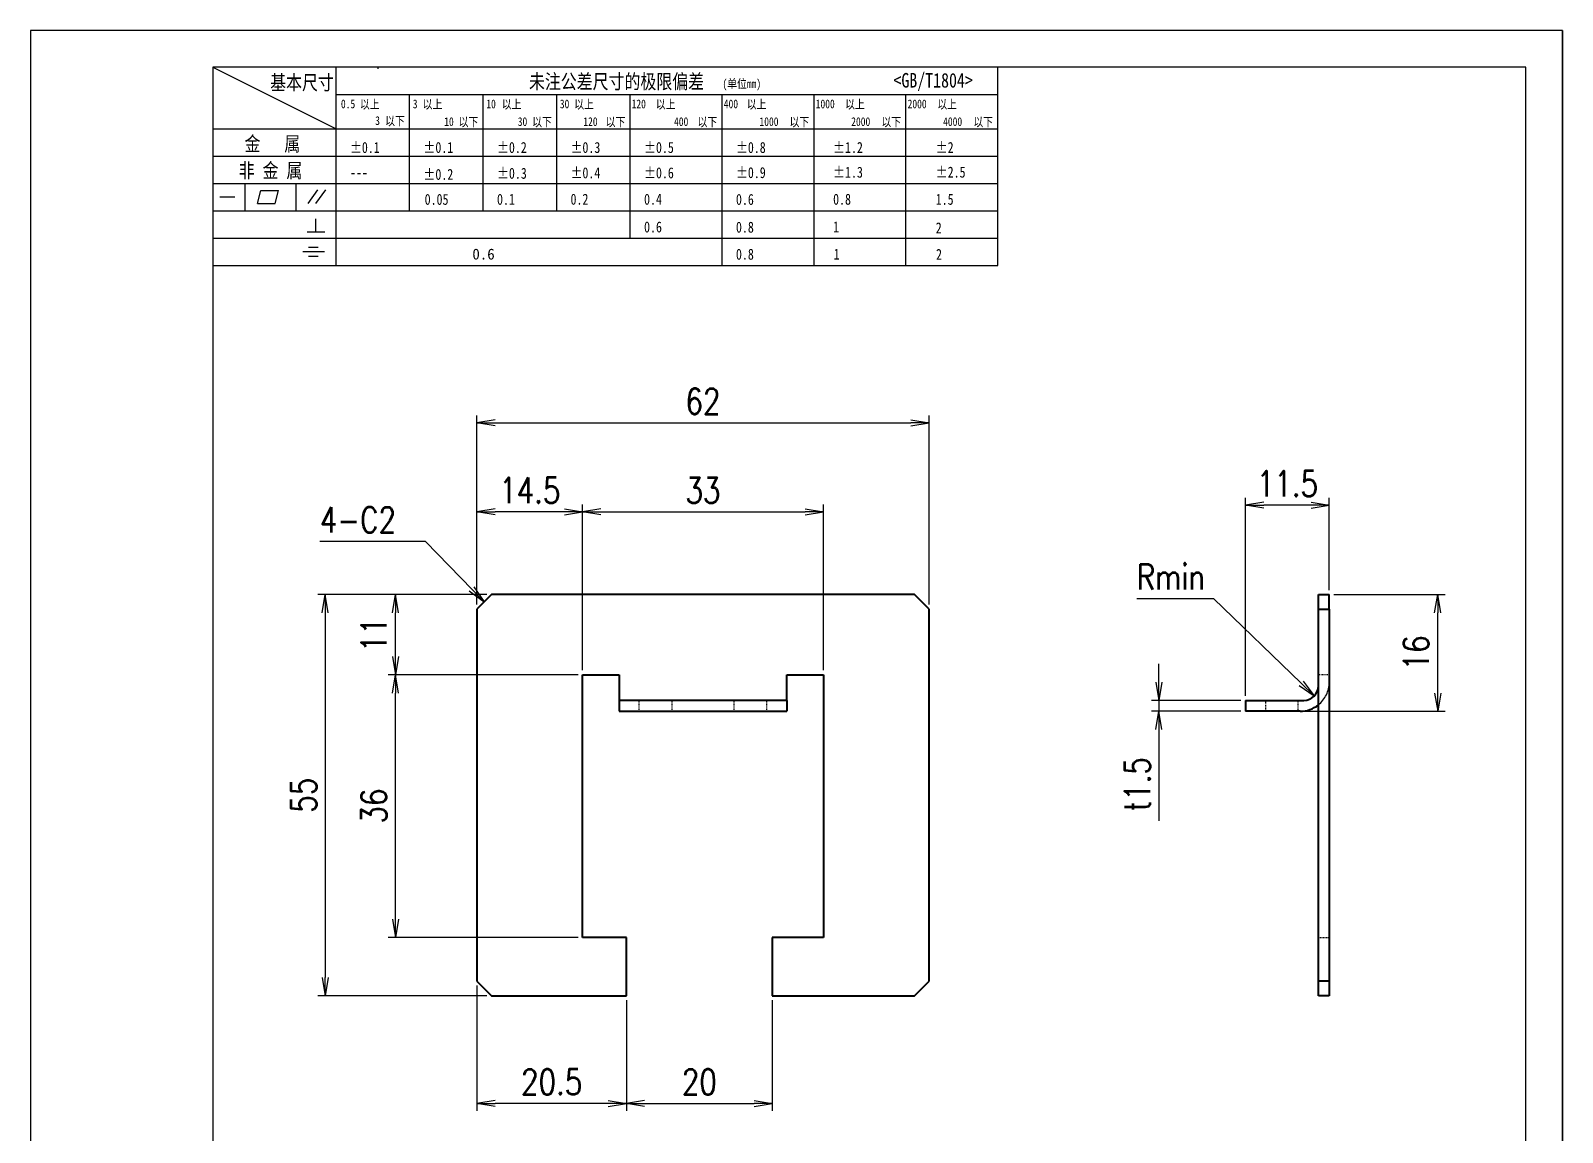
# Model space of a CAD drawing. Header units: millimetres. Extents: x 1201 to 11615, y -7347 to 2683.
# Drawn here: x 5270.9 to 5480.9, y 1661.6 to 1812.7 of the extents above; entities that cross this region are included whole.
import ezdxf
from ezdxf.enums import TextEntityAlignment as Align

# ---------------------------------------------------------------- set-up
doc = ezdxf.new("R2010")
doc.units = ezdxf.units.MM
doc.linetypes.add('AM_ISO02W050x2', pattern=[3.75, 3, -0.75])
doc.linetypes.add('CENTER', pattern=[2, 1.25, -0.25, 0.25, -0.25])
for name, color, linetype, lineweight in [('DIM', 3, 'Continuous', 20), ('DRAWING', 7, 'Continuous', 35), ('HIDDEN', 1, 'AM_ISO02W050x2', 18), ('图框', 7, 'Continuous', 15)]:
    doc.layers.add(name, color=color, linetype=linetype, lineweight=lineweight)
doc.layers.add('图\\M+19E79\\M+195B6\\M+18E9A', color=7, linetype='Continuous')
doc.styles.add('DIM', font='romans.shx', dxfattribs={"width": 0.8, "bigfont": 'bigfont.shx'})
doc.styles.add('STYLE1', font='')
doc.styles.add('国标', font='simfang.ttf', dxfattribs={"width": 0.8})
doc.styles.add('标题\\M+18E9A', font='romand.shx', dxfattribs={"oblique": 10, "bigfont": 'bigfont.shx'})
doc.styles.get('STYLE1').set_extended_font_data('SimSun')
doc.dimstyles.new('YH 1-1', dxfattribs={"dimtxt": 3.5, "dimasz": 2.5, "dimexe": 1, "dimexo": 0.625, "dimgap": 1.2, "dimtad": 1, "dimtoh": 1, "dimzin": 9, "dimdsep": 46, "dimtxsty": 'DIM', "dimblk": 'OPEN', "dimcen": 0, "dimclrd": 8, "dimclre": 8, "dimclrt": 2, "dimazin": 2, "dimtfac": 0.5, "dimtmove": 0, "dimatfit": 3, "dimldrblk": 'OPEN', "dimfxl": 0, "dimtolj": 1, "dimlwd": 13, "dimlwe": 13, "dimarcsym": 0})
doc.dimstyles.new('YH 1-1$0', dxfattribs={"dimtxt": 3.5, "dimasz": 2.5, "dimexe": 1, "dimexo": 0.625, "dimgap": 1.2, "dimtad": 1, "dimzin": 9, "dimdsep": 46, "dimtxsty": 'DIM', "dimblk": 'OPEN', "dimcen": 0, "dimclrd": 8, "dimclre": 8, "dimclrt": 2, "dimazin": 2, "dimtfac": 0.5, "dimtmove": 0, "dimatfit": 3, "dimldrblk": 'OPEN', "dimfxl": 0, "dimtolj": 1, "dimlwd": 13, "dimlwe": 13, "dimarcsym": 0})
doc.dimstyles.new('YH 1-1$4', dxfattribs={"dimtxt": 3.5, "dimasz": 2.5, "dimexe": 1, "dimexo": 0.625, "dimgap": 1.2, "dimtad": 1, "dimtoh": 1, "dimzin": 9, "dimdsep": 46, "dimtxsty": 'DIM', "dimblk": 'OPEN', "dimcen": 0, "dimclrd": 8, "dimclre": 8, "dimclrt": 2, "dimazin": 2, "dimtfac": 0.5, "dimtmove": 0, "dimatfit": 3, "dimldrblk": 'OPEN', "dimfxl": 0, "dimtolj": 1, "dimlwd": 13, "dimlwe": 13, "dimarcsym": 0})

# ---------------------------------------------------------------- blocks, each defined once
blk = doc.blocks.new('_Open')
at = {"color": 0, "linetype": 'ByBlock', "lineweight": -2}
for p, q in [((-1, 0.167), (0, 0)), ((-1, -0.167), (0, 0)), ((0, 0), (-1, 0))]:
    blk.add_line(p, q, dxfattribs=at)
blk = doc.blocks.new('*D138')
at = {"layer": 'Defpoints', "color": 0, "ltscale": 2, "transparency": 16777216}
for p in [(5394.09, 1758.87), (5332.09, 1733.31), (5394.09, 1733.31)]:
    blk.add_point(p, dxfattribs=at)
at = {"layer": 'DIM', "color": 8, "lineweight": 13, "ltscale": 2, "transparency": 16777216}
for p, q in [((5332.09, 1733.94), (5332.09, 1759.87)), ((5394.09, 1733.94), (5394.09, 1759.87)), ((5334.59, 1758.87), (5391.59, 1758.87))]:
    blk.add_line(p, q, dxfattribs=at)
at = {"layer": 'DIM', "color": 8, "lineweight": 13, "ltscale": 2, "transparency": 16777216, "xscale": 2.5, "yscale": 2.5, "zscale": 2.5, "rotation": 180}
blk.add_blockref('_Open', (5332.09, 1758.87), dxfattribs=at)
at = {"layer": 'DIM', "color": 8, "lineweight": 13, "ltscale": 2, "transparency": 16777216, "xscale": 2.5, "yscale": 2.5, "zscale": 2.5}
blk.add_blockref('_Open', (5394.09, 1758.87), dxfattribs=at)
at = {"layer": 'DIM', "color": 2, "ltscale": 2, "transparency": 16777216, "insert": (5363.09, 1761.82), "char_height": 3.5, "attachment_point": 5, "style": 'DIM'}
blk.add_mtext('\\A1;62', dxfattribs=at)
blk = doc.blocks.new('*D139')
at = {"layer": 'Defpoints', "color": 0, "ltscale": 2, "transparency": 16777216}
for p in [(5334.09, 1735.31), (5311.3, 1680.31), (5334.09, 1680.31)]:
    blk.add_point(p, dxfattribs=at)
at = {"layer": 'DIM', "color": 8, "lineweight": 13, "ltscale": 2, "transparency": 16777216}
for p, q in [((5333.47, 1735.31), (5310.3, 1735.31)), ((5311.3, 1732.81), (5311.3, 1682.81)), ((5333.47, 1680.31), (5310.3, 1680.31))]:
    blk.add_line(p, q, dxfattribs=at)
at = {"layer": 'DIM', "color": 8, "lineweight": 13, "ltscale": 2, "transparency": 16777216, "xscale": 2.5, "yscale": 2.5, "zscale": 2.5}
for p, rotation in [((5311.3, 1735.31), 90), ((5311.3, 1680.31), 270)]:
    blk.add_blockref('_Open', p, dxfattribs=dict(at, rotation=rotation))
at = {"layer": 'DIM', "color": 2, "ltscale": 2, "transparency": 16777216, "insert": (5308.35, 1707.81), "char_height": 3.5, "attachment_point": 5, "rotation": 90, "style": 'DIM'}
blk.add_mtext('\\A1;55', dxfattribs=at)
blk = doc.blocks.new('*D164')
at = {"layer": 'Defpoints', "color": 0, "ltscale": 2, "transparency": 16777216}
for p in [(5332.09, 1746.65), (5332.09, 1733.31), (5346.59, 1724.31)]:
    blk.add_point(p, dxfattribs=at)
at = {"layer": 'DIM', "color": 8, "lineweight": 13, "ltscale": 2, "transparency": 16777216}
for p, q in [((5332.09, 1733.94), (5332.09, 1747.65)), ((5346.59, 1724.94), (5346.59, 1747.65)), ((5344.09, 1746.65), (5334.59, 1746.65))]:
    blk.add_line(p, q, dxfattribs=at)
at = {"layer": 'DIM', "color": 8, "lineweight": 13, "ltscale": 2, "transparency": 16777216, "xscale": 2.5, "yscale": 2.5, "zscale": 2.5, "rotation": 180}
blk.add_blockref('_Open', (5332.09, 1746.65), dxfattribs=at)
at = {"layer": 'DIM', "color": 8, "lineweight": 13, "ltscale": 2, "transparency": 16777216, "xscale": 2.5, "yscale": 2.5, "zscale": 2.5}
blk.add_blockref('_Open', (5346.59, 1746.65), dxfattribs=at)
at = {"layer": 'DIM', "color": 2, "ltscale": 2, "transparency": 16777216, "insert": (5339.34, 1749.6), "char_height": 3.5, "attachment_point": 5, "style": 'DIM'}
blk.add_mtext('\\A1;14.5', dxfattribs=at)
blk = doc.blocks.new('*D165')
at = {"layer": 'Defpoints', "color": 0, "ltscale": 2, "transparency": 16777216}
for p in [(5379.59, 1746.65), (5346.59, 1724.31), (5379.59, 1724.31)]:
    blk.add_point(p, dxfattribs=at)
at = {"layer": 'DIM', "color": 8, "lineweight": 13, "ltscale": 2, "transparency": 16777216}
for p, q in [((5346.59, 1724.94), (5346.59, 1747.65)), ((5379.59, 1724.94), (5379.59, 1747.65)), ((5349.09, 1746.65), (5377.09, 1746.65))]:
    blk.add_line(p, q, dxfattribs=at)
at = {"layer": 'DIM', "color": 8, "lineweight": 13, "ltscale": 2, "transparency": 16777216, "xscale": 2.5, "yscale": 2.5, "zscale": 2.5, "rotation": 180}
blk.add_blockref('_Open', (5346.59, 1746.65), dxfattribs=at)
at = {"layer": 'DIM', "color": 8, "lineweight": 13, "ltscale": 2, "transparency": 16777216, "xscale": 2.5, "yscale": 2.5, "zscale": 2.5}
blk.add_blockref('_Open', (5379.59, 1746.65), dxfattribs=at)
at = {"layer": 'DIM', "color": 2, "ltscale": 2, "transparency": 16777216, "insert": (5363.09, 1749.6), "char_height": 3.5, "attachment_point": 5, "style": 'DIM'}
blk.add_mtext('\\A1;33', dxfattribs=at)
blk = doc.blocks.new('*D166')
at = {"layer": 'Defpoints', "color": 0, "ltscale": 2, "transparency": 16777216}
for p in [(5332.09, 1682.31), (5352.59, 1680.31), (5332.09, 1665.54)]:
    blk.add_point(p, dxfattribs=at)
at = {"layer": 'DIM', "color": 8, "lineweight": 13, "ltscale": 2, "transparency": 16777216}
for p, q in [((5332.09, 1681.69), (5332.09, 1664.54)), ((5352.59, 1679.69), (5352.59, 1664.54)), ((5350.09, 1665.54), (5334.59, 1665.54))]:
    blk.add_line(p, q, dxfattribs=at)
at = {"layer": 'DIM', "color": 8, "lineweight": 13, "ltscale": 2, "transparency": 16777216, "xscale": 2.5, "yscale": 2.5, "zscale": 2.5, "rotation": 180}
blk.add_blockref('_Open', (5332.09, 1665.54), dxfattribs=at)
at = {"layer": 'DIM', "color": 8, "lineweight": 13, "ltscale": 2, "transparency": 16777216, "xscale": 2.5, "yscale": 2.5, "zscale": 2.5}
blk.add_blockref('_Open', (5352.59, 1665.54), dxfattribs=at)
at = {"layer": 'DIM', "color": 2, "ltscale": 2, "transparency": 16777216, "insert": (5342.34, 1668.49), "char_height": 3.5, "attachment_point": 5, "style": 'DIM'}
blk.add_mtext('\\A1;20.5', dxfattribs=at)
blk = doc.blocks.new('*D167')
at = {"layer": 'Defpoints', "color": 0, "ltscale": 2, "transparency": 16777216}
for p in [(5352.59, 1680.31), (5372.59, 1680.31), (5372.59, 1665.54)]:
    blk.add_point(p, dxfattribs=at)
at = {"layer": 'DIM', "color": 8, "lineweight": 13, "ltscale": 2, "transparency": 16777216}
for p, q in [((5352.59, 1679.69), (5352.59, 1664.54)), ((5372.59, 1679.69), (5372.59, 1664.54)), ((5355.09, 1665.54), (5370.09, 1665.54))]:
    blk.add_line(p, q, dxfattribs=at)
at = {"layer": 'DIM', "color": 8, "lineweight": 13, "ltscale": 2, "transparency": 16777216, "xscale": 2.5, "yscale": 2.5, "zscale": 2.5, "rotation": 180}
blk.add_blockref('_Open', (5352.59, 1665.54), dxfattribs=at)
at = {"layer": 'DIM', "color": 8, "lineweight": 13, "ltscale": 2, "transparency": 16777216, "xscale": 2.5, "yscale": 2.5, "zscale": 2.5}
blk.add_blockref('_Open', (5372.59, 1665.54), dxfattribs=at)
at = {"layer": 'DIM', "color": 2, "ltscale": 2, "transparency": 16777216, "insert": (5362.59, 1668.49), "char_height": 3.5, "attachment_point": 5, "style": 'DIM'}
blk.add_mtext('\\A1;20', dxfattribs=at)
blk = doc.blocks.new('*D168')
at = {"layer": 'Defpoints', "color": 0, "ltscale": 2, "transparency": 16777216}
for p in [(5320.92, 1724.31), (5346.59, 1724.31), (5346.59, 1688.31)]:
    blk.add_point(p, dxfattribs=at)
at = {"layer": 'DIM', "color": 8, "lineweight": 13, "ltscale": 2, "transparency": 16777216}
for p, q in [((5345.97, 1724.31), (5319.92, 1724.31)), ((5320.92, 1690.81), (5320.92, 1721.81)), ((5345.97, 1688.31), (5319.92, 1688.31))]:
    blk.add_line(p, q, dxfattribs=at)
at = {"layer": 'DIM', "color": 8, "lineweight": 13, "ltscale": 2, "transparency": 16777216, "xscale": 2.5, "yscale": 2.5, "zscale": 2.5}
for p, rotation in [((5320.92, 1724.31), 90), ((5320.92, 1688.31), 270)]:
    blk.add_blockref('_Open', p, dxfattribs=dict(at, rotation=rotation))
at = {"layer": 'DIM', "color": 2, "ltscale": 2, "transparency": 16777216, "insert": (5317.97, 1706.31), "char_height": 3.5, "attachment_point": 5, "rotation": 90, "style": 'DIM'}
blk.add_mtext('\\A1;36', dxfattribs=at)
blk = doc.blocks.new('*D169')
at = {"layer": 'Defpoints', "color": 0, "ltscale": 2, "transparency": 16777216}
for p in [(5437.46, 1747.57), (5448.96, 1735.31), (5437.46, 1720.81)]:
    blk.add_point(p, dxfattribs=at)
at = {"layer": 'DIM', "color": 8, "lineweight": 13, "ltscale": 2, "transparency": 16777216}
for p, q in [((5437.46, 1721.44), (5437.46, 1748.57)), ((5446.46, 1747.57), (5439.96, 1747.57)), ((5448.96, 1735.94), (5448.96, 1748.57))]:
    blk.add_line(p, q, dxfattribs=at)
at = {"layer": 'DIM', "color": 8, "lineweight": 13, "ltscale": 2, "transparency": 16777216, "xscale": 2.5, "yscale": 2.5, "zscale": 2.5, "rotation": 180}
blk.add_blockref('_Open', (5437.46, 1747.57), dxfattribs=at)
at = {"layer": 'DIM', "color": 8, "lineweight": 13, "ltscale": 2, "transparency": 16777216, "xscale": 2.5, "yscale": 2.5, "zscale": 2.5}
blk.add_blockref('_Open', (5448.96, 1747.57), dxfattribs=at)
at = {"layer": 'DIM', "color": 2, "ltscale": 2, "transparency": 16777216, "insert": (5443.21, 1750.52), "char_height": 3.5, "attachment_point": 5, "style": 'DIM'}
blk.add_mtext('\\A1;11.5', dxfattribs=at)
blk = doc.blocks.new('*D170')
at = {"layer": 'Defpoints', "color": 0, "ltscale": 2, "transparency": 16777216}
for p in [(5437.46, 1720.81), (5425.59, 1719.31), (5437.46, 1719.31)]:
    blk.add_point(p, dxfattribs=at)
at = {"layer": 'DIM', "color": 8, "lineweight": 13, "ltscale": 2, "transparency": 16777216}
for p, q in [((5425.59, 1723.31), (5425.59, 1725.81)), ((5436.83, 1720.81), (5424.59, 1720.81)), ((5425.59, 1720.81), (5425.59, 1719.31)), ((5436.83, 1719.31), (5424.59, 1719.31)), ((5425.59, 1716.81), (5425.59, 1704.31))]:
    blk.add_line(p, q, dxfattribs=at)
at = {"layer": 'DIM', "color": 8, "lineweight": 13, "ltscale": 2, "transparency": 16777216, "xscale": 2.5, "yscale": 2.5, "zscale": 2.5}
for p, rotation in [((5425.59, 1720.81), 270), ((5425.59, 1719.31), 90)]:
    blk.add_blockref('_Open', p, dxfattribs=dict(at, rotation=rotation))
at = {"layer": 'DIM', "color": 2, "ltscale": 2, "transparency": 16777216, "insert": (5422.64, 1709.31), "char_height": 3.5, "attachment_point": 5, "rotation": 90, "style": 'DIM'}
blk.add_mtext('\\A1;t1.5', dxfattribs=at)
blk = doc.blocks.new('*D177')
at = {"layer": 'Defpoints', "color": 0, "ltscale": 2, "transparency": 16777216}
for p in [(5445.46, 1722.81), (5446.89, 1721.42)]:
    blk.add_point(p, dxfattribs=at)
at = {"layer": 'DIM', "color": 8, "lineweight": 13, "ltscale": 2, "transparency": 16777216}
for p, q in [((5422.57, 1734.79), (5433.1, 1734.79)), ((5433.1, 1734.79), (5445.1, 1723.16))]:
    blk.add_line(p, q, dxfattribs=at)
at = {"layer": 'DIM', "color": 8, "lineweight": 13, "ltscale": 2, "transparency": 16777216, "xscale": 2.5, "yscale": 2.5, "zscale": 2.5, "rotation": 315.871921065888}
blk.add_blockref('_Open', (5446.89, 1721.42), dxfattribs=at)
at = {"layer": 'DIM', "color": 2, "ltscale": 2, "transparency": 16777216, "insert": (5427.23, 1737.74), "char_height": 3.5, "attachment_point": 5, "style": 'DIM'}
blk.add_mtext('\\A1;{\\Fromans,bigfont|c134;Rmin}', dxfattribs=at)
blk = doc.blocks.new('*D178')
at = {"layer": 'Defpoints', "color": 0, "ltscale": 2, "transparency": 16777216}
for p in [(5448.96, 1735.31), (5463.82, 1735.31), (5444.96, 1719.31)]:
    blk.add_point(p, dxfattribs=at)
at = {"layer": 'DIM', "color": 8, "lineweight": 13, "ltscale": 2, "transparency": 16777216}
for p, q in [((5449.58, 1735.31), (5464.82, 1735.31)), ((5463.82, 1721.81), (5463.82, 1732.81)), ((5445.58, 1719.31), (5464.82, 1719.31))]:
    blk.add_line(p, q, dxfattribs=at)
at = {"layer": 'DIM', "color": 8, "lineweight": 13, "ltscale": 2, "transparency": 16777216, "xscale": 2.5, "yscale": 2.5, "zscale": 2.5}
for p, rotation in [((5463.82, 1735.31), 90), ((5463.82, 1719.31), 270)]:
    blk.add_blockref('_Open', p, dxfattribs=dict(at, rotation=rotation))
at = {"layer": 'DIM', "color": 2, "ltscale": 2, "transparency": 16777216, "insert": (5460.87, 1727.31), "char_height": 3.5, "attachment_point": 5, "rotation": 90, "style": 'DIM'}
blk.add_mtext('\\A1;16', dxfattribs=at)
blk = doc.blocks.new('*D179')
at = {"layer": 'Defpoints', "color": 0, "ltscale": 2, "transparency": 16777216}
for p in [(5320.92, 1735.31), (5334.09, 1735.31), (5346.59, 1724.31)]:
    blk.add_point(p, dxfattribs=at)
at = {"layer": 'DIM', "color": 8, "lineweight": 13, "ltscale": 2, "transparency": 16777216}
for p, q in [((5333.47, 1735.31), (5319.92, 1735.31)), ((5320.92, 1726.81), (5320.92, 1732.81)), ((5345.97, 1724.31), (5319.92, 1724.31))]:
    blk.add_line(p, q, dxfattribs=at)
at = {"layer": 'DIM', "color": 8, "lineweight": 13, "ltscale": 2, "transparency": 16777216, "xscale": 2.5, "yscale": 2.5, "zscale": 2.5}
for p, rotation in [((5320.92, 1735.31), 90), ((5320.92, 1724.31), 270)]:
    blk.add_blockref('_Open', p, dxfattribs=dict(at, rotation=rotation))
at = {"layer": 'DIM', "color": 2, "ltscale": 2, "transparency": 16777216, "insert": (5317.97, 1729.81), "char_height": 3.5, "attachment_point": 5, "rotation": 90, "style": 'DIM'}
blk.add_mtext('\\A1;11', dxfattribs=at)
blk = doc.blocks.new('GZDEH零件A4图框V01版')
at = {"color": 1, "linetype": 'CENTER', "lineweight": 5, "ltscale": 16.256}
for p, q in [((108.3, 23.18), (108.3, 16.14)), ((111.82, 19.66), (104.78, 19.66))]:
    blk.add_line(p, q, dxfattribs=at)
at = {"color": 2, "linetype": 'ByBlock', "lineweight": 30}
for p, q in [((102.17, 21.26), (93.17, 22.66)), ((93.17, 16.66), (93.17, 22.66)), ((102.17, 21.26), (102.17, 18.06)), ((102.17, 18.06), (93.17, 16.66))]:
    blk.add_line(p, q, dxfattribs=at)
at = {"color": 1, "linetype": 'CENTER', "lineweight": 5, "ltscale": 9.144}
blk.add_line((102.47, 19.66), (92.65, 19.66), dxfattribs=at)
at = {"color": 2, "linetype": 'ByBlock', "lineweight": 30}
for radius in [3, 1.6]:
    blk.add_circle((108.3, 19.66), radius, dxfattribs=at)
at = {"layer": 'Defpoints', "linetype": 'Continuous'}
for p, q in [((0, 297), (0, 0)), ((210, 297), (0, 297)), ((210, 0), (210, 297)), ((210, 297), (210, 0)), ((0, 0), (210, 0))]:
    blk.add_line(p, q, dxfattribs=at)
at = {"layer": '图\\M+19E79\\M+195B6\\M+18E9A', "linetype": 'Continuous'}
for p, q in [((25, 292), (25, 13.5)), ((205, 292), (25, 292)), ((205, 13.5), (205, 292)), ((205, 13.5), (205, 97)), ((25, 13.5), (205, 13.5))]:
    blk.add_line(p, q, dxfattribs=at)
at = {"layer": '图\\M+19E79\\M+195B6\\M+18E9A', "color": 9}
for p, q in [((25, 292), (41.88, 283.54)), ((41.88, 264.79), (41.88, 292)), ((47.66, 291.75), (47.66, 292)), ((132.6, 264.79), (132.6, 292)), ((41.88, 288.22), (132.6, 288.22)), ((51.96, 272.29), (51.96, 288.22)), ((62.04, 272.29), (62.04, 288.22)), ((72.12, 272.29), (72.12, 288.22)), ((82.2, 268.54), (82.2, 288.22)), ((94.8, 264.79), (94.8, 288.22)), ((107.4, 264.79), (107.4, 288.22)), ((120, 264.79), (120, 288.22)), ((25, 283.54), (132.6, 283.54)), ((25, 279.79), (132.6, 279.79)), ((25, 276.04), (132.6, 276.04)), ((29.43, 272.34), (29.43, 276.04)), ((36.42, 272.34), (36.42, 276.04)), ((38.03, 273.3), (39.36, 275.16)), ((39.11, 273.3), (40.45, 275.16)), ((25.94, 274.19), (28, 274.19)), ((31.1, 273.3), (31.58, 275.09)), ((31.1, 273.3), (33.51, 273.3)), ((31.58, 275.09), (33.99, 275.09)), ((33.51, 273.3), (33.99, 275.09)), ((25, 272.29), (132.6, 272.29)), ((39.09, 269.41), (39.09, 271.18)), ((37.93, 269.41), (40.32, 269.41)), ((25, 268.54), (132.6, 268.54)), ((38.08, 267.29), (39.43, 267.29)), ((25, 264.79), (132.6, 264.79)), ((37.3, 266.69), (40.28, 266.69)), ((38.08, 266.09), (39.44, 266.09)), ((114.5, 79), (114.5, 13.5)), ((205, 58), (25, 58)), ((57.5, 58), (57.5, 30.5)), ((114.5, 58), (114.5, 13.5)), ((180, 58), (180, 13.5)), ((25, 44.25), (205, 44.25)), ((25, 30.5), (205, 30.5)), ((46.68, 30.5), (46.68, 13.5)), ((46.68, 30.5), (46.68, 13.5)), ((68.34, 30.5), (68.34, 13.5)), ((68.34, 30.5), (68.34, 13.5))]:
    blk.add_line(p, q, dxfattribs=at)
at = {"layer": '图框', "color": 7}
for p, q in [((90, 79), (205, 79)), ((90, 13.5), (90, 79))]:
    blk.add_line(p, q, dxfattribs=at)
at = {"layer": '图框', "color": 9}
for p, q in [((90, 73), (95, 79)), ((95, 79), (100, 73)), ((100, 58), (100, 79)), ((173, 58), (173, 79)), ((185, 79), (185, 58)), ((90, 73), (205, 73)), ((90, 67), (95, 73)), ((95, 73), (100, 67)), ((90, 67), (205, 67))]:
    blk.add_line(p, q, dxfattribs=at)
at = {"layer": '图\\M+19E79\\M+195B6\\M+18E9A', "color": 9, "style": '国标'}
for s, height, width, p in [('基本尺寸', 2, 0.8, (32.84, 288.88)), ('未注公差尺寸的极限偏差', 2, 0.8, (68.32, 289.02)), ('<GB/T1804>', 2, 0.8, (118.29, 289.19)), ('30', 1.2, 0.8, (72.55, 286.35)), ('金   属', 2, 0.8, (29.33, 280.48)), ('±0.1', 1.5, 0.8, (43.78, 280.23)), ('±0.1', 1.5, 0.8, (53.86, 280.23)), ('±0.2', 1.5, 0.8, (63.94, 280.23)), ('±0.3', 1.5, 0.8, (74.02, 280.23)), ('±0.5', 1.5, 0.8, (84.1, 280.23)), ('±0.8', 1.5, 0.8, (96.7, 280.23)), ('±1.2', 1.5, 0.8, (110.02, 280.23)), ('±2', 1.5, 0.8, (124.09, 280.23)), ('非 金 属', 2, 0.8, (28.53, 276.82)), ('---', 1.5, 0.8, (43.78, 276.81)), ('±0.2', 1.5, 0.8, (53.86, 276.54)), ('±0.3', 1.5, 0.8, (63.94, 276.69)), ('±0.4', 1.5, 0.8, (74.02, 276.75)), ('±0.6', 1.5, 0.8, (84.1, 276.75)), ('±0.9', 1.5, 0.8, (96.7, 276.78)), ('±1.3', 1.5, 0.8, (110.02, 276.84)), ('±2.5', 1.5, 0.8, (124.09, 276.85)), ('0.1', 1.5, 0.8, (63.94, 273.12)), ('0.2', 1.5, 0.8, (74.02, 273.13)), ('0.4', 1.5, 0.8, (84.1, 273.13)), ('0.6', 1.5, 0.8, (96.7, 273.11)), ('0.8', 1.5, 0.8, (110.02, 273.13)), ('1.5', 1.5, 0.8, (124.09, 273.12)), ('0.6', 1.5, 0.8, (84.1, 269.33)), ('0.8', 1.5, 0.8, (96.7, 269.3)), ('1', 1.5, 0.8, (110.02, 269.34)), ('2', 1.5, 0.8, (124.09, 269.2)), ('0.8', 1.5, 0.8, (96.7, 265.59)), ('1', 1.5, 0.8, (110.1, 265.6)), ('2', 1.5, 0.8, (124.13, 265.57)), ('热处理', 2.5, 0.8, (27.54, 54)), ('材  质', 2.5, 0.8, (60.55, 54)), ('项目编码 PROJECT', 2.5, 0.8, (180.64, 54.03)), ('表面粗糙度', 2.5, 0.8, (26.56, 40.25)), ('表面处理', 2.5, 0.8, (57.91, 40.25)), ('SURFACE TREATMENT', 2.5, 0.6, (70.98, 40.25)), ('比  例\u3000', 2.5, 0.8, (91.61, 40.25)), ('SCALE', 2.5, 0.8, (103.66, 40.25)), ('名称\u3000', 2.5, 0.8, (115.05, 40.25)), ('NAME', 2.5, 0.8, (121.31, 40.25)), ('数  量', 2.5, 0.8, (183.12, 40.41)), ("QT'Y ", 2.5, 0.8, (196.37, 40.41)), (' DESIGN', 2.5, 0.8, (33.98, 26.5)), (' DRAW', 2.5, 0.8, (57.29, 26.5)), ("CHK'D", 2.5, 0.8, (80.09, 26.5)), ('三角法', 2.5, 0.8, (97.41, 26.5)), ('图号', 2.5, 0.8, (114.87, 26.5)), ('DWG.NO.', 2.5, 0.8, (121.67, 26.5)), ('图示为', 2.5, 0.8, (182.45, 26.53)), ('<LH/RH>', 2.5, 0.8, (192.82, 26.53))]:
    blk.add_text(s, height=height, dxfattribs=dict(at, width=width)).set_placement(p)
at = {"layer": '图\\M+19E79\\M+195B6\\M+18E9A', "color": 9, "lineweight": 15, "style": '国标', "width": 0.8}
for s, p in [('0.5', (42.54, 286.35)), ('以上', (45.15, 286.3)), ('3', (52.39, 286.35)), ('以上', (53.76, 286.3)), ('10', (62.47, 286.35)), ('以上', (64.6, 286.3)), ('以上', (74.53, 286.3)), ('120', (82.39, 286.35)), ('以上', (85.72, 286.3)), ('400', (95.03, 286.35)), ('以上', (98.19, 286.3)), ('1000', (107.63, 286.35)), ('以上', (111.67, 286.3)), ('2000', (120.23, 286.35)), ('以上', (124.31, 286.3)), ('3', (47.24, 284.06)), ('以下', (48.61, 284.01)), ('10', (56.7, 283.92)), ('以下', (58.69, 283.87)), ('30', (66.78, 283.92)), ('以下', (68.77, 283.87)), ('120', (75.77, 283.92)), ('以下', (78.85, 283.87)), ('400', (88.21, 283.92)), ('以下', (91.45, 283.87)), ('1000', (99.92, 283.92)), ('以下', (104.05, 283.87)), ('2000', (112.5, 283.92)), ('以下', (116.65, 283.87)), ('4000', (125.1, 283.92)), ('以下', (129.25, 283.87))]:
    blk.add_text(s, height=1.2, dxfattribs=at).set_placement(p)
at = {"layer": '图\\M+19E79\\M+195B6\\M+18E9A', "color": 9, "lineweight": 13, "style": '国标'}
blk.add_text('0.6', height=1.5, dxfattribs=at).set_placement((60.56, 265.61))
at = {"layer": '图\\M+19E79\\M+195B6\\M+18E9A', "color": 9, "style": '国标', "width": 0.8}
for s, p in [('车 型', (95.38, 55.27)), ('MODEL', (107.71, 55.22))]:
    blk.add_text(s, height=2.5, dxfattribs=at).set_placement(p, align=Align.MIDDLE)
for s, p in [('客户', (118.19, 54)), ('HEAT TREAT', (47, 54)), ('MATERIAL', (80.65, 54)), ('USER', (123.97, 54)), ('FINISH', (48.99, 40.25)), ('设  计', (30.3, 26.5)), ('制  图', (51.94, 26.5)), ('检  图', (73.62, 26.5)), ('日期:', (28.6, 14.46)), ('日期:', (50.22, 14.36)), ('日期:', (72.13, 14.46))]:
    blk.add_text(s, height=2.5, dxfattribs=at).set_placement(p, align=Align.CENTER)
at = {"layer": '图\\M+19E79\\M+195B6\\M+18E9A', "color": 7, "lineweight": -3, "style": 'STYLE1', "oblique": 15}
blk.add_text('广州市瑞欧智能设备有限公司', height=3.8, dxfattribs=at).set_placement((106.21, 7.68))
at = {"layer": '图\\M+19E79\\M+195B6\\M+18E9A', "color": 7, "style": '标题\\M+18E9A', "oblique": 10}
blk.add_text('A4', height=4, dxfattribs=at).set_placement((204.57, 5.66), align=Align.MIDDLE)
at = {"layer": '图\\M+19E79\\M+195B6\\M+18E9A', "color": 7, "style": '标题\\M+18E9A', "oblique": 10, "width": 0.75}
blk.add_text('Guangzhou RUIO Intelligent Equipment Co., Ltd. ', height=2.5, dxfattribs=at).set_placement((146.18, 3.62), align=Align.MIDDLE)
at = {"layer": '图\\M+19E79\\M+195B6\\M+18E9A', "color": 9, "lineweight": 15, "insert": (94.85, 290.31), "char_height": 1.2, "width": 8.7957, "attachment_point": 1, "style": '国标'}
blk.add_mtext('(单位mm)', dxfattribs=at)
at = {"layer": '图\\M+19E79\\M+195B6\\M+18E9A', "color": 9, "insert": (54.02, 273.09), "char_height": 1.5, "attachment_point": 7, "style": '国标'}
blk.add_mtext_dynamic_manual_height_columns('0.05', width=5.1982, gutter_width=12.5, heights=[0], dxfattribs=at)
at = {"layer": '图框', "color": 9, "style": '国标', "width": 0.8}
for s, p in [('记 号', (94.82, 63.62)), ('年 月 日', (107.24, 63.57)), ('变  更  事  由', (143.58, 63.63)), ('C.L.', (95.2, 59.11)), ('DATE', (107.19, 59.14)), ('REVIEW', (143.89, 59.11))]:
    blk.add_text(s, height=2, dxfattribs=at).set_placement(p, align=Align.CENTER)
for s, p in [('制 图', (178.49, 64.61)), ('备    注', (195.02, 64.64)), ('DR', (178.4, 60.22)), ('REMARKS', (194.91, 60.23))]:
    blk.add_text(s, height=2, dxfattribs=at).set_placement(p, align=Align.MIDDLE)

msp = doc.modelspace()

# ---------------------------------------------------------------- linework, layer by layer
at = {"layer": 'DRAWING', "lineweight": 35, "ltscale": 0.070711}
for p, q in [((5334.093, 1735.31), (5332.093, 1733.31)), ((5394.093, 1733.31), (5392.093, 1735.31)), ((5332.093, 1682.31), (5334.093, 1680.31)), ((5392.093, 1680.31), (5394.093, 1682.31))]:
    msp.add_line(p, q, dxfattribs=at)
at = {"layer": 'DRAWING', "lineweight": 35}
for p, q in [((5392.093, 1735.31), (5334.093, 1735.31)), ((5332.093, 1733.31), (5332.093, 1682.31)), ((5394.093, 1682.31), (5394.093, 1733.31)), ((5447.455, 1682.31), (5447.455, 1733.31)), ((5448.955, 1733.31), (5448.955, 1682.31)), ((5346.593, 1688.31), (5346.593, 1724.31)), ((5379.593, 1724.31), (5379.593, 1688.31)), ((5374.593, 1720.81), (5351.593, 1720.81)), ((5351.593, 1719.31), (5374.593, 1719.31))]:
    msp.add_line(p, q, dxfattribs=at)
at = {"layer": 'DRAWING', "lineweight": 35, "ltscale": 0.05}
for p, q in [((5447.455, 1733.31), (5447.455, 1735.31)), ((5448.955, 1733.31), (5448.955, 1735.31)), ((5351.593, 1722.81), (5351.593, 1720.81)), ((5374.593, 1720.81), (5374.593, 1722.81)), ((5447.455, 1680.31), (5447.455, 1682.31)), ((5448.955, 1682.31), (5448.955, 1680.31))]:
    msp.add_line(p, q, dxfattribs=at)
at = {"layer": 'DRAWING', "lineweight": 35, "ltscale": 0.0375}
for p, q in [((5447.455, 1735.31), (5448.955, 1735.31)), ((5447.455, 1733.31), (5448.955, 1733.31)), ((5351.593, 1724.31), (5351.593, 1722.81)), ((5374.593, 1722.81), (5374.593, 1724.31)), ((5351.593, 1720.81), (5351.593, 1719.31)), ((5374.593, 1720.81), (5374.593, 1719.31)), ((5437.455, 1720.81), (5437.455, 1719.31)), ((5448.955, 1682.31), (5447.455, 1682.31)), ((5448.955, 1680.31), (5447.455, 1680.31))]:
    msp.add_line(p, q, dxfattribs=at)
at = {"layer": 'DRAWING', "lineweight": 35, "ltscale": 0.125}
for p, q in [((5346.593, 1724.31), (5351.593, 1724.31)), ((5374.593, 1724.31), (5379.593, 1724.31))]:
    msp.add_line(p, q, dxfattribs=at)
at = {"layer": 'DRAWING', "lineweight": 35, "ltscale": 0.2}
for p, q in [((5437.455, 1720.81), (5445.455, 1720.81)), ((5352.593, 1680.31), (5352.593, 1688.31)), ((5372.593, 1688.31), (5372.593, 1680.31))]:
    msp.add_line(p, q, dxfattribs=at)
at = {"layer": 'DRAWING', "lineweight": 35, "ltscale": 0.1875}
msp.add_line((5444.955, 1719.31), (5437.455, 1719.31), dxfattribs=at)
at = {"layer": 'DRAWING', "lineweight": 35, "ltscale": 0.15}
msp.add_line((5352.593, 1688.31), (5346.593, 1688.31), dxfattribs=at)
at = {"layer": 'DRAWING', "lineweight": 35, "ltscale": 0.175}
msp.add_line((5379.593, 1688.31), (5372.593, 1688.31), dxfattribs=at)
at = {"layer": 'DRAWING', "lineweight": 35, "ltscale": 0.4625}
msp.add_line((5334.093, 1680.31), (5352.593, 1680.31), dxfattribs=at)
at = {"layer": 'DRAWING', "lineweight": 35, "ltscale": 0.4875}
msp.add_line((5372.593, 1680.31), (5392.093, 1680.31), dxfattribs=at)
at = {"layer": 'DRAWING', "lineweight": 35}
for centre, radius, start, end in [((5445.455, 1722.81), 2, 270, 0), ((5444.955, 1723.31), 4, 359.84746, 0), ((5444.955, 1723.31), 4, 270, 308.68193)]:
    msp.add_arc(centre, radius, start, end, dxfattribs=at)
at = {"layer": 'HIDDEN', "ltscale": 0.0375}
for p, q in [((5447.455, 1733.31), (5448.955, 1733.31)), ((5448.955, 1724.31), (5447.455, 1724.31)), ((5354.343, 1719.31), (5354.343, 1720.81)), ((5358.843, 1719.31), (5358.843, 1720.81)), ((5367.343, 1719.31), (5367.343, 1720.81)), ((5371.843, 1719.31), (5371.843, 1720.81)), ((5440.205, 1720.81), (5440.205, 1719.31)), ((5440.205, 1720.81), (5440.205, 1719.31)), ((5444.705, 1719.31), (5444.705, 1720.81)), ((5444.705, 1719.31), (5444.705, 1720.81)), ((5447.455, 1688.31), (5448.955, 1688.31)), ((5447.455, 1682.31), (5448.955, 1682.31))]:
    msp.add_line(p, q, dxfattribs=at)
at = {"layer": 'HIDDEN'}
msp.add_arc((5444.955, 1723.31), 4, 308.68193, 359.84746, dxfattribs=at)

# ---------------------------------------------------------------- block references
at = {"layer": '图框'}
msp.add_blockref('GZDEH零件A4图框V01版', (5270.911, 1515.65), dxfattribs=at)

# ---------------------------------------------------------------- texts
at = {"layer": 'DIM', "color": 2, "ltscale": 2, "insert": (5310.566, 1743.81), "char_height": 3.5, "attachment_point": 7, "style": 'DIM'}
msp.add_mtext('{\\Fromans,bigfont|c134;4-C2}', dxfattribs=at)

# ---------------------------------------------------------------- dimensions: what is measured, and where the dimension line sits
at = {"layer": 'DIM', "ltscale": 2}
for base, p1, p2, picture, middle in [((5394.093, 1758.865), (5332.093, 1733.31), (5394.093, 1733.31), '*D138', (5363.093, 1761.815)), ((5332.093, 1746.654), (5346.593, 1724.31), (5332.093, 1733.31), '*D164', (5339.343, 1749.604)), ((5379.593, 1746.654), (5346.593, 1724.31), (5379.593, 1724.31), '*D165', (5363.093, 1749.604)), ((5437.455, 1747.571), (5448.955, 1735.31), (5437.455, 1720.81), '*D169', (5443.205, 1750.521)), ((5332.093, 1665.538), (5352.593, 1680.31), (5332.093, 1682.31), '*D166', (5342.343, 1668.488)), ((5372.593, 1665.538), (5352.593, 1680.31), (5372.593, 1680.31), '*D167', (5362.593, 1668.488))]:
    dim = msp.add_linear_dim(base=base, p1=p1, p2=p2, dimstyle='YH 1-1$0', dxfattribs=at)
    dim.commit()
    dim.dimension.update_dxf_attribs({"geometry": picture, "text_midpoint": middle})
dim = msp.add_radius_dim(center=(5445.455, 1722.81), mpoint=(5446.891, 1721.418), text='{\\Fromans,bigfont|c134;Rmin}', dimstyle='YH 1-1$4', override={"dimtmove": 1}, dxfattribs=at)
dim.commit()
dim.dimension.update_dxf_attribs({"geometry": '*D177', "text_midpoint": (5433.101, 1734.794), "dimtype": 164})
for base, p1, p2, picture, middle in [((5311.302, 1680.31), (5334.093, 1735.31), (5334.093, 1680.31), '*D139', (5308.352, 1707.81)), ((5320.924, 1735.31), (5346.593, 1724.31), (5334.093, 1735.31), '*D179', (5317.974, 1729.81)), ((5463.816, 1735.31), (5444.955, 1719.31), (5448.955, 1735.31), '*D178', (5460.866, 1727.31)), ((5320.924, 1724.31), (5346.593, 1688.31), (5346.593, 1724.31), '*D168', (5317.974, 1706.31))]:
    dim = msp.add_linear_dim(base=base, p1=p1, p2=p2, angle=90, dimstyle='YH 1-1$0', dxfattribs=at)
    dim.commit()
    dim.dimension.update_dxf_attribs({"geometry": picture, "text_midpoint": middle})
dim = msp.add_linear_dim(base=(5425.591, 1719.31), p1=(5437.455, 1720.81), p2=(5437.455, 1719.31), angle=90, dimstyle='YH 1-1$0', override={"dimpost": 't<>'}, dxfattribs=at)
dim.commit()
dim.dimension.update_dxf_attribs({"geometry": '*D170', "text_midpoint": (5422.641, 1709.31)})

# ---------------------------------------------------------------- leaders
at = {"layer": 'DIM', "ltscale": 2, "annotation_type": 0, "has_hookline": 1, "hookline_direction": 1, "text_width": 10.8}
msp.add_leader([(5333.093, 1734.31), (5325.066, 1742.61), (5322.566, 1742.61)], dimstyle='YH 1-1', override={"dimgap": 1.2, "dimtad": 1}, dxfattribs=at)

doc.saveas('drawing.dxf')
